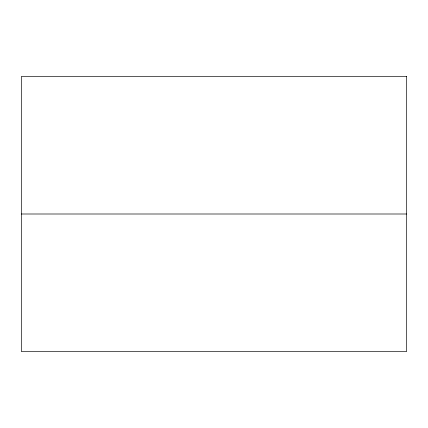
<?xml version="1.0" encoding="UTF-8"?>
<svg xmlns="http://www.w3.org/2000/svg" width="428" height="428" viewBox="0 0 428 428"><rect width="100%" height="100%" fill="white"/><g stroke="black" fill="none" stroke-linecap="round" stroke-linejoin="round"><path stroke-width="0.64" d="M21.4 214L406.6 214M406.6 76.43L21.4 76.43L21.4 351.57L406.6 351.57L406.6 76.43"/></g></svg>
